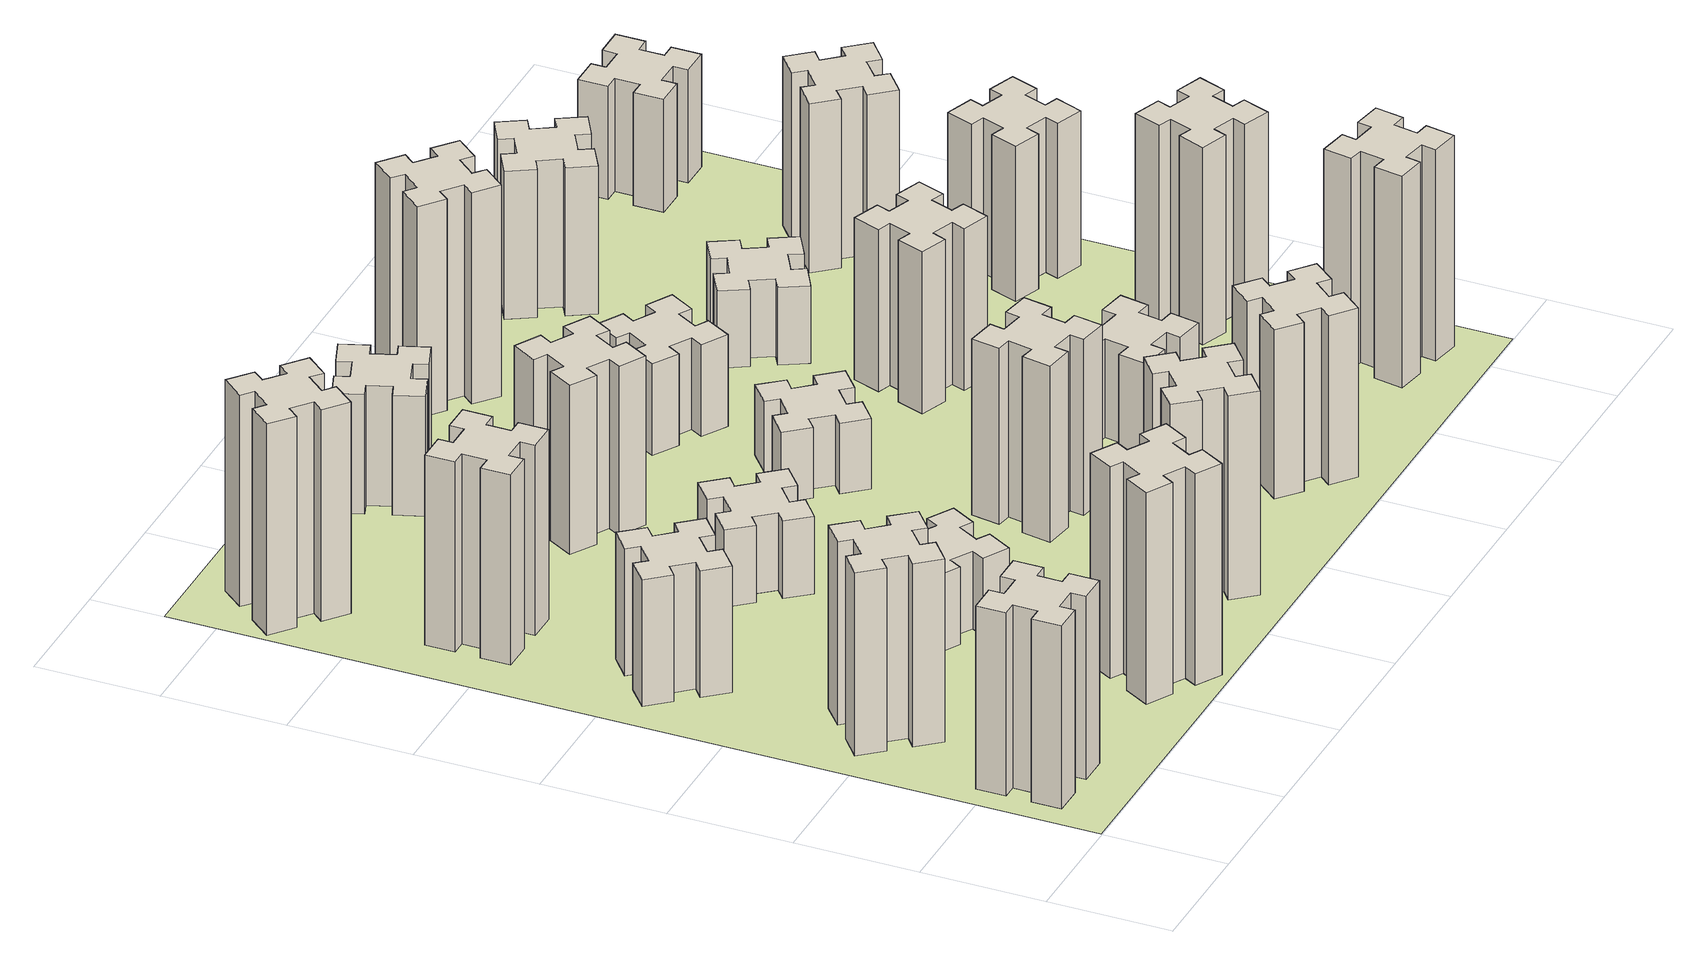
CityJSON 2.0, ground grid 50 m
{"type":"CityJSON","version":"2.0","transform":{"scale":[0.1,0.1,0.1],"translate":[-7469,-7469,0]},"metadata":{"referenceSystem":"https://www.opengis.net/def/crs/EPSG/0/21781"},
"CityObjects":{
"building1":{"type":"Building","attributes":{"class":"1000","function":"1000","usage":"1000","yearOfConstruction":2016,"roofType":"1000","measuredHeight":78,"storeysAboveGround":30,"storeysBelowGround":0},"geometry":[{"type":"Solid","lod":"1","boundaries":[[[[0,1,2,3,4,5,6,7,8,9,10,11,12,13,14,15,16,17,18,19]],[[17,16,20,21]],[[16,15,22,20]],[[15,14,23,22]],[[14,13,24,23]],[[13,12,25,24]],[[12,11,26,25]],[[11,10,27,26]],[[10,9,28,27]],[[9,8,29,28]],[[8,7,30,29]],[[7,6,31,30]],[[6,5,32,31]],[[5,4,33,32]],[[4,3,34,33]],[[3,2,35,34]],[[2,1,36,35]],[[1,0,37,36]],[[0,19,38,37]],[[19,18,39,38]],[[18,17,21,39]],[[24,25,26,27,28,29,30,31,32,33,34,35,36,37,38,39,21,20,22,23]]]]}]},
"building2":{"type":"Building","attributes":{"class":"1000","function":"1000","usage":"1000","yearOfConstruction":2016,"roofType":"1000","measuredHeight":78,"storeysAboveGround":30,"storeysBelowGround":0},"geometry":[{"type":"Solid","lod":"1","boundaries":[[[[40,41,42,43,44,45,46,47,48,49,50,51,52,53,54,55,56,57,58,59]],[[57,56,60,61]],[[56,55,62,60]],[[55,54,63,62]],[[54,53,64,63]],[[53,52,65,64]],[[52,51,66,65]],[[51,50,67,66]],[[50,49,68,67]],[[49,48,69,68]],[[48,47,70,69]],[[47,46,71,70]],[[46,45,72,71]],[[45,44,73,72]],[[44,43,74,73]],[[43,42,75,74]],[[42,41,76,75]],[[41,40,77,76]],[[40,59,78,77]],[[59,58,79,78]],[[58,57,61,79]],[[64,65,66,67,68,69,70,71,72,73,74,75,76,77,78,79,61,60,62,63]]]]}]},
"building3":{"type":"Building","attributes":{"class":"1000","function":"1000","usage":"1000","yearOfConstruction":2016,"roofType":"1000","measuredHeight":54,"storeysAboveGround":30,"storeysBelowGround":0},"geometry":[{"type":"Solid","lod":"1","boundaries":[[[[80,81,82,83,84,85,86,87,88,89,90,91,92,93,94,95,96,97,98,99]],[[97,96,100,101]],[[96,95,102,100]],[[95,94,103,102]],[[94,93,104,103]],[[93,92,105,104]],[[92,91,106,105]],[[91,90,107,106]],[[90,89,108,107]],[[89,88,109,108]],[[88,87,110,109]],[[87,86,111,110]],[[86,85,112,111]],[[85,84,113,112]],[[84,83,114,113]],[[83,82,115,114]],[[82,81,116,115]],[[81,80,117,116]],[[80,99,118,117]],[[99,98,119,118]],[[98,97,101,119]],[[104,105,106,107,108,109,110,111,112,113,114,115,116,117,118,119,101,100,102,103]]]]}]},
"building4":{"type":"Building","attributes":{"class":"1000","function":"1000","usage":"1000","yearOfConstruction":2016,"roofType":"1000","measuredHeight":81,"storeysAboveGround":30,"storeysBelowGround":0},"geometry":[{"type":"Solid","lod":"1","boundaries":[[[[120,121,122,123,124,125,126,127,128,129,130,131,132,133,134,135,136,137,138,139]],[[137,136,140,141]],[[136,135,142,140]],[[135,134,143,142]],[[134,133,144,143]],[[133,132,145,144]],[[132,131,146,145]],[[131,130,147,146]],[[130,129,148,147]],[[129,128,149,148]],[[128,127,150,149]],[[127,126,151,150]],[[126,125,152,151]],[[125,124,153,152]],[[124,123,154,153]],[[123,122,155,154]],[[122,121,156,155]],[[121,120,157,156]],[[120,139,158,157]],[[139,138,159,158]],[[138,137,141,159]],[[144,145,146,147,148,149,150,151,152,153,154,155,156,157,158,159,141,140,142,143]]]]}]},
"building5":{"type":"Building","attributes":{"class":"1000","function":"1000","usage":"1000","yearOfConstruction":2016,"roofType":"1000","measuredHeight":90,"storeysAboveGround":30,"storeysBelowGround":0},"geometry":[{"type":"Solid","lod":"1","boundaries":[[[[160,161,162,163,164,165,166,167,168,169,170,171,172,173,174,175,176,177,178,179]],[[177,176,180,181]],[[176,175,182,180]],[[175,174,183,182]],[[174,173,184,183]],[[173,172,185,184]],[[172,171,186,185]],[[171,170,187,186]],[[170,169,188,187]],[[169,168,189,188]],[[168,167,190,189]],[[167,166,191,190]],[[166,165,192,191]],[[165,164,193,192]],[[164,163,194,193]],[[163,162,195,194]],[[162,161,196,195]],[[161,160,197,196]],[[160,179,198,197]],[[179,178,199,198]],[[178,177,181,199]],[[184,185,186,187,188,189,190,191,192,193,194,195,196,197,198,199,181,180,182,183]]]]}]},
"building6":{"type":"Building","attributes":{"class":"1000","function":"1000","usage":"1000","yearOfConstruction":2016,"roofType":"1000","measuredHeight":90,"storeysAboveGround":30,"storeysBelowGround":0},"geometry":[{"type":"Solid","lod":"1","boundaries":[[[[200,201,202,203,204,205,206,207,208,209,210,211,212,213,214,215,216,217,218,219]],[[217,216,220,221]],[[216,215,222,220]],[[215,214,223,222]],[[214,213,224,223]],[[213,212,225,224]],[[212,211,226,225]],[[211,210,227,226]],[[210,209,228,227]],[[209,208,229,228]],[[208,207,230,229]],[[207,206,231,230]],[[206,205,232,231]],[[205,204,233,232]],[[204,203,234,233]],[[203,202,235,234]],[[202,201,236,235]],[[201,200,237,236]],[[200,219,238,237]],[[219,218,239,238]],[[218,217,221,239]],[[224,225,226,227,228,229,230,231,232,233,234,235,236,237,238,239,221,220,222,223]]]]}]},
"building7":{"type":"Building","attributes":{"class":"1000","function":"1000","usage":"1000","yearOfConstruction":2016,"roofType":"1000","measuredHeight":33,"storeysAboveGround":30,"storeysBelowGround":0},"geometry":[{"type":"Solid","lod":"1","boundaries":[[[[240,241,242,243,244,245,246,247,248,249,250,251,252,253,254,255,256,257,258,259]],[[257,256,260,261]],[[256,255,262,260]],[[255,254,263,262]],[[254,253,264,263]],[[253,252,265,264]],[[252,251,266,265]],[[251,250,267,266]],[[250,249,268,267]],[[249,248,269,268]],[[248,247,270,269]],[[247,246,271,270]],[[246,245,272,271]],[[245,244,273,272]],[[244,243,274,273]],[[243,242,275,274]],[[242,241,276,275]],[[241,240,277,276]],[[240,259,278,277]],[[259,258,279,278]],[[258,257,261,279]],[[264,265,266,267,268,269,270,271,272,273,274,275,276,277,278,279,261,260,262,263]]]]}]},
"building8":{"type":"Building","attributes":{"class":"1000","function":"1000","usage":"1000","yearOfConstruction":2016,"roofType":"1000","measuredHeight":33,"storeysAboveGround":30,"storeysBelowGround":0},"geometry":[{"type":"Solid","lod":"1","boundaries":[[[[280,281,282,283,284,285,286,287,288,289,290,291,292,293,294,295,296,297,298,299]],[[297,296,300,301]],[[296,295,302,300]],[[295,294,303,302]],[[294,293,304,303]],[[293,292,305,304]],[[292,291,306,305]],[[291,290,307,306]],[[290,289,308,307]],[[289,288,309,308]],[[288,287,310,309]],[[287,286,311,310]],[[286,285,312,311]],[[285,284,313,312]],[[284,283,314,313]],[[283,282,315,314]],[[282,281,316,315]],[[281,280,317,316]],[[280,299,318,317]],[[299,298,319,318]],[[298,297,301,319]],[[304,305,306,307,308,309,310,311,312,313,314,315,316,317,318,319,301,300,302,303]]]]}]},
"building9":{"type":"Building","attributes":{"class":"1000","function":"1000","usage":"1000","yearOfConstruction":2016,"roofType":"1000","measuredHeight":87,"storeysAboveGround":30,"storeysBelowGround":0},"geometry":[{"type":"Solid","lod":"1","boundaries":[[[[320,321,322,323,324,325,326,327,328,329,330,331,332,333,334,335,336,337,338,339]],[[337,336,340,341]],[[336,335,342,340]],[[335,334,343,342]],[[334,333,344,343]],[[333,332,345,344]],[[332,331,346,345]],[[331,330,347,346]],[[330,329,348,347]],[[329,328,349,348]],[[328,327,350,349]],[[327,326,351,350]],[[326,325,352,351]],[[325,324,353,352]],[[324,323,354,353]],[[323,322,355,354]],[[322,321,356,355]],[[321,320,357,356]],[[320,339,358,357]],[[339,338,359,358]],[[338,337,341,359]],[[344,345,346,347,348,349,350,351,352,353,354,355,356,357,358,359,341,340,342,343]]]]}]},
"building10":{"type":"Building","attributes":{"class":"1000","function":"1000","usage":"1000","yearOfConstruction":2016,"roofType":"1000","measuredHeight":72,"storeysAboveGround":30,"storeysBelowGround":0},"geometry":[{"type":"Solid","lod":"1","boundaries":[[[[360,361,362,363,364,365,366,367,368,369,370,371,372,373,374,375,376,377,378,379]],[[377,376,380,381]],[[376,375,382,380]],[[375,374,383,382]],[[374,373,384,383]],[[373,372,385,384]],[[372,371,386,385]],[[371,370,387,386]],[[370,369,388,387]],[[369,368,389,388]],[[368,367,390,389]],[[367,366,391,390]],[[366,365,392,391]],[[365,364,393,392]],[[364,363,394,393]],[[363,362,395,394]],[[362,361,396,395]],[[361,360,397,396]],[[360,379,398,397]],[[379,378,399,398]],[[378,377,381,399]],[[384,385,386,387,388,389,390,391,392,393,394,395,396,397,398,399,381,380,382,383]]]]}]},
"building11":{"type":"Building","attributes":{"class":"1000","function":"1000","usage":"1000","yearOfConstruction":2016,"roofType":"1000","measuredHeight":51,"storeysAboveGround":30,"storeysBelowGround":0},"geometry":[{"type":"Solid","lod":"1","boundaries":[[[[400,401,402,403,404,405,406,407,408,409,410,411,412,413,414,415,416,417,418,419]],[[417,416,420,421]],[[416,415,422,420]],[[415,414,423,422]],[[414,413,424,423]],[[413,412,425,424]],[[412,411,426,425]],[[411,410,427,426]],[[410,409,428,427]],[[409,408,429,428]],[[408,407,430,429]],[[407,406,431,430]],[[406,405,432,431]],[[405,404,433,432]],[[404,403,434,433]],[[403,402,435,434]],[[402,401,436,435]],[[401,400,437,436]],[[400,419,438,437]],[[419,418,439,438]],[[418,417,421,439]],[[424,425,426,427,428,429,430,431,432,433,434,435,436,437,438,439,421,420,422,423]]]]}]},
"building12":{"type":"Building","attributes":{"class":"1000","function":"1000","usage":"1000","yearOfConstruction":2016,"roofType":"1000","measuredHeight":75,"storeysAboveGround":30,"storeysBelowGround":0},"geometry":[{"type":"Solid","lod":"1","boundaries":[[[[440,441,442,443,444,445,446,447,448,449,450,451,452,453,454,455,456,457,458,459]],[[457,456,460,461]],[[456,455,462,460]],[[455,454,463,462]],[[454,453,464,463]],[[453,452,465,464]],[[452,451,466,465]],[[451,450,467,466]],[[450,449,468,467]],[[449,448,469,468]],[[448,447,470,469]],[[447,446,471,470]],[[446,445,472,471]],[[445,444,473,472]],[[444,443,474,473]],[[443,442,475,474]],[[442,441,476,475]],[[441,440,477,476]],[[440,459,478,477]],[[459,458,479,478]],[[458,457,461,479]],[[464,465,466,467,468,469,470,471,472,473,474,475,476,477,478,479,461,460,462,463]]]]}]},
"building13":{"type":"Building","attributes":{"class":"1000","function":"1000","usage":"1000","yearOfConstruction":2016,"roofType":"1000","measuredHeight":30,"storeysAboveGround":30,"storeysBelowGround":0},"geometry":[{"type":"Solid","lod":"1","boundaries":[[[[480,481,482,483,484,485,486,487,488,489,490,491,492,493,494,495,496,497,498,499]],[[497,496,500,501]],[[496,495,502,500]],[[495,494,503,502]],[[494,493,504,503]],[[493,492,505,504]],[[492,491,506,505]],[[491,490,507,506]],[[490,489,508,507]],[[489,488,509,508]],[[488,487,510,509]],[[487,486,511,510]],[[486,485,512,511]],[[485,484,513,512]],[[484,483,514,513]],[[483,482,515,514]],[[482,481,516,515]],[[481,480,517,516]],[[480,499,518,517]],[[499,498,519,518]],[[498,497,501,519]],[[504,505,506,507,508,509,510,511,512,513,514,515,516,517,518,519,501,500,502,503]]]]}]},
"building14":{"type":"Building","attributes":{"class":"1000","function":"1000","usage":"1000","yearOfConstruction":2016,"roofType":"1000","measuredHeight":72,"storeysAboveGround":30,"storeysBelowGround":0},"geometry":[{"type":"Solid","lod":"1","boundaries":[[[[520,521,522,523,524,525,526,527,528,529,530,531,532,533,534,535,536,537,538,539]],[[537,536,540,541]],[[536,535,542,540]],[[535,534,543,542]],[[534,533,544,543]],[[533,532,545,544]],[[532,531,546,545]],[[531,530,547,546]],[[530,529,548,547]],[[529,528,549,548]],[[528,527,550,549]],[[527,526,551,550]],[[526,525,552,551]],[[525,524,553,552]],[[524,523,554,553]],[[523,522,555,554]],[[522,521,556,555]],[[521,520,557,556]],[[520,539,558,557]],[[539,538,559,558]],[[538,537,541,559]],[[544,545,546,547,548,549,550,551,552,553,554,555,556,557,558,559,541,540,542,543]]]]}]},
"building15":{"type":"Building","attributes":{"class":"1000","function":"1000","usage":"1000","yearOfConstruction":2016,"roofType":"1000","measuredHeight":39,"storeysAboveGround":30,"storeysBelowGround":0},"geometry":[{"type":"Solid","lod":"1","boundaries":[[[[560,561,562,563,564,565,566,567,568,569,570,571,572,573,574,575,576,577,578,579]],[[577,576,580,581]],[[576,575,582,580]],[[575,574,583,582]],[[574,573,584,583]],[[573,572,585,584]],[[572,571,586,585]],[[571,570,587,586]],[[570,569,588,587]],[[569,568,589,588]],[[568,567,590,589]],[[567,566,591,590]],[[566,565,592,591]],[[565,564,593,592]],[[564,563,594,593]],[[563,562,595,594]],[[562,561,596,595]],[[561,560,597,596]],[[560,579,598,597]],[[579,578,599,598]],[[578,577,581,599]],[[584,585,586,587,588,589,590,591,592,593,594,595,596,597,598,599,581,580,582,583]]]]}]},
"building16":{"type":"Building","attributes":{"class":"1000","function":"1000","usage":"1000","yearOfConstruction":2016,"roofType":"1000","measuredHeight":90,"storeysAboveGround":30,"storeysBelowGround":0},"geometry":[{"type":"Solid","lod":"1","boundaries":[[[[600,601,602,603,604,605,606,607,608,609,610,611,612,613,614,615,616,617,618,619]],[[617,616,620,621]],[[616,615,622,620]],[[615,614,623,622]],[[614,613,624,623]],[[613,612,625,624]],[[612,611,626,625]],[[611,610,627,626]],[[610,609,628,627]],[[609,608,629,628]],[[608,607,630,629]],[[607,606,631,630]],[[606,605,632,631]],[[605,604,633,632]],[[604,603,634,633]],[[603,602,635,634]],[[602,601,636,635]],[[601,600,637,636]],[[600,619,638,637]],[[619,618,639,638]],[[618,617,621,639]],[[624,625,626,627,628,629,630,631,632,633,634,635,636,637,638,639,621,620,622,623]]]]}]},
"building17":{"type":"Building","attributes":{"class":"1000","function":"1000","usage":"1000","yearOfConstruction":2016,"roofType":"1000","measuredHeight":42,"storeysAboveGround":30,"storeysBelowGround":0},"geometry":[{"type":"Solid","lod":"1","boundaries":[[[[640,641,642,643,644,645,646,647,648,649,650,651,652,653,654,655,656,657,658,659]],[[657,656,660,661]],[[656,655,662,660]],[[655,654,663,662]],[[654,653,664,663]],[[653,652,665,664]],[[652,651,666,665]],[[651,650,667,666]],[[650,649,668,667]],[[649,648,669,668]],[[648,647,670,669]],[[647,646,671,670]],[[646,645,672,671]],[[645,644,673,672]],[[644,643,674,673]],[[643,642,675,674]],[[642,641,676,675]],[[641,640,677,676]],[[640,659,678,677]],[[659,658,679,678]],[[658,657,661,679]],[[664,665,666,667,668,669,670,671,672,673,674,675,676,677,678,679,661,660,662,663]]]]}]},
"building18":{"type":"Building","attributes":{"class":"1000","function":"1000","usage":"1000","yearOfConstruction":2016,"roofType":"1000","measuredHeight":69,"storeysAboveGround":30,"storeysBelowGround":0},"geometry":[{"type":"Solid","lod":"1","boundaries":[[[[680,681,682,683,684,685,686,687,688,689,690,691,692,693,694,695,696,697,698,699]],[[697,696,700,701]],[[696,695,702,700]],[[695,694,703,702]],[[694,693,704,703]],[[693,692,705,704]],[[692,691,706,705]],[[691,690,707,706]],[[690,689,708,707]],[[689,688,709,708]],[[688,687,710,709]],[[687,686,711,710]],[[686,685,712,711]],[[685,684,713,712]],[[684,683,714,713]],[[683,682,715,714]],[[682,681,716,715]],[[681,680,717,716]],[[680,699,718,717]],[[699,698,719,718]],[[698,697,701,719]],[[704,705,706,707,708,709,710,711,712,713,714,715,716,717,718,719,701,700,702,703]]]]}]},
"building19":{"type":"Building","attributes":{"class":"1000","function":"1000","usage":"1000","yearOfConstruction":2016,"roofType":"1000","measuredHeight":33,"storeysAboveGround":30,"storeysBelowGround":0},"geometry":[{"type":"Solid","lod":"1","boundaries":[[[[720,721,722,723,724,725,726,727,728,729,730,731,732,733,734,735,736,737,738,739]],[[737,736,740,741]],[[736,735,742,740]],[[735,734,743,742]],[[734,733,744,743]],[[733,732,745,744]],[[732,731,746,745]],[[731,730,747,746]],[[730,729,748,747]],[[729,728,749,748]],[[728,727,750,749]],[[727,726,751,750]],[[726,725,752,751]],[[725,724,753,752]],[[724,723,754,753]],[[723,722,755,754]],[[722,721,756,755]],[[721,720,757,756]],[[720,739,758,757]],[[739,738,759,758]],[[738,737,741,759]],[[744,745,746,747,748,749,750,751,752,753,754,755,756,757,758,759,741,740,742,743]]]]}]},
"building20":{"type":"Building","attributes":{"class":"1000","function":"1000","usage":"1000","yearOfConstruction":2016,"roofType":"1000","measuredHeight":90,"storeysAboveGround":30,"storeysBelowGround":0},"geometry":[{"type":"Solid","lod":"1","boundaries":[[[[760,761,762,763,764,765,766,767,768,769,770,771,772,773,774,775,776,777,778,779]],[[777,776,780,781]],[[776,775,782,780]],[[775,774,783,782]],[[774,773,784,783]],[[773,772,785,784]],[[772,771,786,785]],[[771,770,787,786]],[[770,769,788,787]],[[769,768,789,788]],[[768,767,790,789]],[[767,766,791,790]],[[766,765,792,791]],[[765,764,793,792]],[[764,763,794,793]],[[763,762,795,794]],[[762,761,796,795]],[[761,760,797,796]],[[760,779,798,797]],[[779,778,799,798]],[[778,777,781,799]],[[784,785,786,787,788,789,790,791,792,793,794,795,796,797,798,799,781,780,782,783]]]]}]},
"building21":{"type":"Building","attributes":{"class":"1000","function":"1000","usage":"1000","yearOfConstruction":2016,"roofType":"1000","measuredHeight":63,"storeysAboveGround":30,"storeysBelowGround":0},"geometry":[{"type":"Solid","lod":"1","boundaries":[[[[800,801,802,803,804,805,806,807,808,809,810,811,812,813,814,815,816,817,818,819]],[[817,816,820,821]],[[816,815,822,820]],[[815,814,823,822]],[[814,813,824,823]],[[813,812,825,824]],[[812,811,826,825]],[[811,810,827,826]],[[810,809,828,827]],[[809,808,829,828]],[[808,807,830,829]],[[807,806,831,830]],[[806,805,832,831]],[[805,804,833,832]],[[804,803,834,833]],[[803,802,835,834]],[[802,801,836,835]],[[801,800,837,836]],[[800,819,838,837]],[[819,818,839,838]],[[818,817,821,839]],[[824,825,826,827,828,829,830,831,832,833,834,835,836,837,838,839,821,820,822,823]]]]}]},
"building22":{"type":"Building","attributes":{"class":"1000","function":"1000","usage":"1000","yearOfConstruction":2016,"roofType":"1000","measuredHeight":84,"storeysAboveGround":30,"storeysBelowGround":0},"geometry":[{"type":"Solid","lod":"1","boundaries":[[[[840,841,842,843,844,845,846,847,848,849,850,851,852,853,854,855,856,857,858,859]],[[857,856,860,861]],[[856,855,862,860]],[[855,854,863,862]],[[854,853,864,863]],[[853,852,865,864]],[[852,851,866,865]],[[851,850,867,866]],[[850,849,868,867]],[[849,848,869,868]],[[848,847,870,869]],[[847,846,871,870]],[[846,845,872,871]],[[845,844,873,872]],[[844,843,874,873]],[[843,842,875,874]],[[842,841,876,875]],[[841,840,877,876]],[[840,859,878,877]],[[859,858,879,878]],[[858,857,861,879]],[[864,865,866,867,868,869,870,871,872,873,874,875,876,877,878,879,861,860,862,863]]]]}]},
"building23":{"type":"Building","attributes":{"class":"1000","function":"1000","usage":"1000","yearOfConstruction":2016,"roofType":"1000","measuredHeight":66,"storeysAboveGround":30,"storeysBelowGround":0},"geometry":[{"type":"Solid","lod":"1","boundaries":[[[[880,881,882,883,884,885,886,887,888,889,890,891,892,893,894,895,896,897,898,899]],[[897,896,900,901]],[[896,895,902,900]],[[895,894,903,902]],[[894,893,904,903]],[[893,892,905,904]],[[892,891,906,905]],[[891,890,907,906]],[[890,889,908,907]],[[889,888,909,908]],[[888,887,910,909]],[[887,886,911,910]],[[886,885,912,911]],[[885,884,913,912]],[[884,883,914,913]],[[883,882,915,914]],[[882,881,916,915]],[[881,880,917,916]],[[880,899,918,917]],[[899,898,919,918]],[[898,897,901,919]],[[904,905,906,907,908,909,910,911,912,913,914,915,916,917,918,919,901,900,902,903]]]]}]},
"building24":{"type":"Building","attributes":{"class":"1000","function":"1000","usage":"1000","yearOfConstruction":2016,"roofType":"1000","measuredHeight":72,"storeysAboveGround":30,"storeysBelowGround":0},"geometry":[{"type":"Solid","lod":"1","boundaries":[[[[920,921,922,923,924,925,926,927,928,929,930,931,932,933,934,935,936,937,938,939]],[[937,936,940,941]],[[936,935,942,940]],[[935,934,943,942]],[[934,933,944,943]],[[933,932,945,944]],[[932,931,946,945]],[[931,930,947,946]],[[930,929,948,947]],[[929,928,949,948]],[[928,927,950,949]],[[927,926,951,950]],[[926,925,952,951]],[[925,924,953,952]],[[924,923,954,953]],[[923,922,955,954]],[[922,921,956,955]],[[921,920,957,956]],[[920,939,958,957]],[[939,938,959,958]],[[938,937,941,959]],[[944,945,946,947,948,949,950,951,952,953,954,955,956,957,958,959,941,940,942,943]]]]}]},
"building25":{"type":"Building","attributes":{"class":"1000","function":"1000","usage":"1000","yearOfConstruction":2016,"roofType":"1000","measuredHeight":48,"storeysAboveGround":30,"storeysBelowGround":0},"geometry":[{"type":"Solid","lod":"1","boundaries":[[[[960,961,962,963,964,965,966,967,968,969,970,971,972,973,974,975,976,977,978,979]],[[977,976,980,981]],[[976,975,982,980]],[[975,974,983,982]],[[974,973,984,983]],[[973,972,985,984]],[[972,971,986,985]],[[971,970,987,986]],[[970,969,988,987]],[[969,968,989,988]],[[968,967,990,989]],[[967,966,991,990]],[[966,965,992,991]],[[965,964,993,992]],[[964,963,994,993]],[[963,962,995,994]],[[962,961,996,995]],[[961,960,997,996]],[[960,979,998,997]],[[979,978,999,998]],[[978,977,981,999]],[[984,985,986,987,988,989,990,991,992,993,994,995,996,997,998,999,981,980,982,983]]]]}]},
"landuse1":{"type":"LandUse","attributes":{"name":"plot1","function":"1010"},"geometry":[{"type":"MultiSurface","lod":"1","boundaries":[[[1000,1001,1002,1003]]]}]}
},
"vertices":[
[165,425,0],[165,325,0],[105,325,0],[105,205,0],[225,205,0],[225,265,0],[325,265,0],[325,205,0],[445,205,0],[445,325,0],[385,325,0],[385,425,0],[445,425,0],[445,545,0],[325,545,0],[325,485,0],[225,485,0],[225,545,0],[105,545,0],[105,425,0],[225,485,780],[225,545,780],[325,485,780],[325,545,780],[445,545,780],[445,425,780],[385,425,780],[385,325,780],[445,325,780],[445,205,780],[325,205,780],[325,265,780],[225,265,780],[225,205,780],[105,205,780],[105,325,780],[165,325,780],[165,425,780],[105,425,780],[105,545,780],
[492,1048,0],[427,1124,0],[473,1163,0],[396,1255,0],[304,1178,0],[343,1132,0],[266,1067,0],[228,1113,0],[136,1036,0],[213,944,0],[259,983,0],[323,906,0],[277,868,0],[354,776,0],[446,853,0],[408,899,0],[484,963,0],[523,917,0],[615,994,0],[538,1086,0],[484,963,780],[523,917,780],[408,899,780],[446,853,780],[354,776,780],[277,868,780],[323,906,780],[259,983,780],[213,944,780],[136,1036,780],[228,1113,780],[266,1067,780],[343,1132,780],[304,1178,780],[396,1255,780],[473,1163,780],[427,1124,780],[492,1048,780],[538,1086,780],[615,994,780],
[492,1888,0],[427,1964,0],[473,2003,0],[396,2095,0],[304,2018,0],[343,1972,0],[266,1907,0],[228,1953,0],[136,1876,0],[213,1784,0],[259,1823,0],[323,1746,0],[277,1708,0],[354,1616,0],[446,1693,0],[408,1739,0],[484,1803,0],[523,1757,0],[615,1834,0],[538,1926,0],[484,1803,540],[523,1757,540],[408,1739,540],[446,1693,540],[354,1616,540],[277,1708,540],[323,1746,540],[259,1823,540],[213,1784,540],[136,1876,540],[228,1953,540],[266,1907,540],[343,1972,540],[304,2018,540],[396,2095,540],[473,2003,540],[427,1964,540],[492,1888,540],[538,1926,540],[615,1834,540],
[485,2545,0],[485,2645,0],[545,2645,0],[545,2765,0],[425,2765,0],[425,2705,0],[325,2705,0],[325,2765,0],[205,2765,0],[205,2645,0],[265,2645,0],[265,2545,0],[205,2545,0],[205,2425,0],[325,2425,0],[325,2485,0],[425,2485,0],[425,2425,0],[545,2425,0],[545,2545,0],[425,2485,810],[425,2425,810],[325,2485,810],[325,2425,810],[205,2425,810],[205,2545,810],[265,2545,810],[265,2645,810],[205,2645,810],[205,2765,810],[325,2765,810],[325,2705,810],[425,2705,810],[425,2765,810],[545,2765,810],[545,2645,810],[485,2645,810],[485,2545,810],[545,2545,810],[545,2425,810],
[1214,346,0],[1127,396,0],[1157,448,0],[1053,508,0],[993,404,0],[1045,374,0],[995,287,0],[943,317,0],[883,213,0],[987,153,0],[1017,205,0],[1104,155,0],[1074,103,0],[1178,43,0],[1238,147,0],[1186,177,0],[1236,264,0],[1288,234,0],[1348,338,0],[1244,398,0],[1236,264,900],[1288,234,900],[1186,177,900],[1238,147,900],[1178,43,900],[1074,103,900],[1104,155,900],[1017,205,900],[987,153,900],[883,213,900],[943,317,900],[995,287,900],[1045,374,900],[993,404,900],[1053,508,900],[1157,448,900],[1127,396,900],[1214,346,900],[1244,398,900],[1348,338,900],
[384,3387,0],[308,3452,0],[346,3498,0],[254,3575,0],[177,3483,0],[223,3444,0],[159,3368,0],[113,3406,0],[36,3314,0],[128,3237,0],[166,3283,0],[243,3219,0],[204,3173,0],[296,3096,0],[373,3188,0],[327,3226,0],[392,3303,0],[438,3264,0],[515,3356,0],[423,3433,0],[392,3303,900],[438,3264,900],[327,3226,900],[373,3188,900],[296,3096,900],[204,3173,900],[243,3219,900],[166,3283,900],[128,3237,900],[36,3314,900],[113,3406,900],[159,3368,900],[223,3444,900],[177,3483,900],[254,3575,900],[346,3498,900],[308,3452,900],[384,3387,900],[423,3433,900],[515,3356,900],
[1186,1017,0],[1236,1104,0],[1288,1074,0],[1348,1178,0],[1244,1238,0],[1214,1186,0],[1127,1236,0],[1157,1288,0],[1053,1348,0],[993,1244,0],[1045,1214,0],[995,1127,0],[943,1157,0],[883,1053,0],[987,993,0],[1017,1045,0],[1104,995,0],[1074,943,0],[1178,883,0],[1238,987,0],[1104,995,330],[1074,943,330],[1017,1045,330],[987,993,330],[883,1053,330],[943,1157,330],[995,1127,330],[1045,1214,330],[993,1244,330],[1053,1348,330],[1157,1288,330],[1127,1236,330],[1214,1186,330],[1244,1238,330],[1348,1178,330],[1288,1074,330],[1236,1104,330],[1186,1017,330],[1238,987,330],[1178,883,330],
[1083,1972,0],[1006,1907,0],[968,1953,0],[876,1876,0],[953,1784,0],[999,1823,0],[1063,1746,0],[1017,1708,0],[1094,1616,0],[1186,1693,0],[1148,1739,0],[1224,1803,0],[1263,1757,0],[1355,1834,0],[1278,1926,0],[1232,1888,0],[1167,1964,0],[1213,2003,0],[1136,2095,0],[1044,2018,0],[1167,1964,330],[1213,2003,330],[1232,1888,330],[1278,1926,330],[1355,1834,330],[1263,1757,330],[1224,1803,330],[1148,1739,330],[1186,1693,330],[1094,1616,330],[1017,1708,330],[1063,1746,330],[999,1823,330],[953,1784,330],[876,1876,330],[968,1953,330],[1006,1907,330],[1083,1972,330],[1044,2018,330],[1136,2095,330],
[1639,343,0],[1703,266,0],[1657,228,0],[1734,136,0],[1826,213,0],[1788,259,0],[1864,323,0],[1903,277,0],[1995,354,0],[1918,446,0],[1872,408,0],[1807,484,0],[1853,523,0],[1776,615,0],[1684,538,0],[1723,492,0],[1646,427,0],[1608,473,0],[1516,396,0],[1593,304,0],[1646,427,870],[1608,473,870],[1723,492,870],[1684,538,870],[1776,615,870],[1853,523,870],[1807,484,870],[1872,408,870],[1918,446,870],[1995,354,870],[1903,277,870],[1864,323,870],[1788,259,870],[1826,213,870],[1734,136,870],[1657,228,870],[1703,266,870],[1639,343,870],[1593,304,870],[1516,396,870],
[1314,2666,0],[1227,2716,0],[1257,2768,0],[1153,2828,0],[1093,2724,0],[1145,2694,0],[1095,2607,0],[1043,2637,0],[983,2533,0],[1087,2473,0],[1117,2525,0],[1204,2475,0],[1174,2423,0],[1278,2363,0],[1338,2467,0],[1286,2497,0],[1336,2584,0],[1388,2554,0],[1448,2658,0],[1344,2718,0],[1336,2584,720],[1388,2554,720],[1286,2497,720],[1338,2467,720],[1278,2363,720],[1174,2423,720],[1204,2475,720],[1117,2525,720],[1087,2473,720],[983,2533,720],[1043,2637,720],[1095,2607,720],[1145,2694,720],[1093,2724,720],[1153,2828,720],[1257,2768,720],[1227,2716,720],[1314,2666,720],[1344,2718,720],[1448,2658,720],
[1125,3456,0],[1031,3422,0],[1010,3478,0],[897,3437,0],[939,3324,0],[995,3345,0],[1029,3251,0],[973,3230,0],[1014,3117,0],[1127,3159,0],[1106,3215,0],[1200,3249,0],[1220,3193,0],[1333,3234,0],[1292,3347,0],[1236,3326,0],[1202,3420,0],[1258,3440,0],[1217,3553,0],[1104,3512,0],[1202,3420,510],[1258,3440,510],[1236,3326,510],[1292,3347,510],[1333,3234,510],[1220,3193,510],[1200,3249,510],[1106,3215,510],[1127,3159,510],[1014,3117,510],[973,3230,510],[1029,3251,510],[995,3345,510],[939,3324,510],[897,3437,510],[1010,3478,510],[1031,3422,510],[1125,3456,510],[1104,3512,510],[1217,3553,510],
[2055,1047,0],[2072,1145,0],[2131,1135,0],[2152,1253,0],[2034,1274,0],[2024,1215,0],[1925,1232,0],[1936,1291,0],[1817,1312,0],[1797,1194,0],[1856,1184,0],[1838,1085,0],[1779,1096,0],[1758,977,0],[1877,957,0],[1887,1016,0],[1985,998,0],[1975,939,0],[2093,918,0],[2114,1037,0],[1985,998,750],[1975,939,750],[1887,1016,750],[1877,957,750],[1758,977,750],[1779,1096,750],[1838,1085,750],[1856,1184,750],[1797,1194,750],[1817,1312,750],[1936,1291,750],[1925,1232,750],[2024,1215,750],[2034,1274,750],[2152,1253,750],[2131,1135,750],[2072,1145,750],[2055,1047,750],[2114,1037,750],[2093,918,750],
[1972,1988,0],[1907,2064,0],[1953,2103,0],[1876,2195,0],[1784,2118,0],[1823,2072,0],[1746,2007,0],[1708,2053,0],[1616,1976,0],[1693,1884,0],[1739,1923,0],[1803,1846,0],[1757,1808,0],[1834,1716,0],[1926,1793,0],[1888,1839,0],[1964,1903,0],[2003,1857,0],[2095,1934,0],[2018,2026,0],[1964,1903,300],[2003,1857,300],[1888,1839,300],[1926,1793,300],[1834,1716,300],[1757,1808,300],[1803,1846,300],[1739,1923,300],[1693,1884,300],[1616,1976,300],[1708,2053,300],[1746,2007,300],[1823,2072,300],[1784,2118,300],[1876,2195,300],[1953,2103,300],[1907,2064,300],[1972,1988,300],[2018,2026,300],[2095,1934,300],
[2486,323,0],[2563,259,0],[2524,213,0],[2616,136,0],[2693,228,0],[2647,266,0],[2712,343,0],[2758,304,0],[2835,396,0],[2743,473,0],[2704,427,0],[2628,492,0],[2666,538,0],[2574,615,0],[2497,523,0],[2543,484,0],[2479,408,0],[2433,446,0],[2356,354,0],[2448,277,0],[2479,408,720],[2433,446,720],[2543,484,720],[2497,523,720],[2574,615,720],[2666,538,720],[2628,492,720],[2704,427,720],[2743,473,720],[2835,396,720],[2758,304,720],[2712,343,720],[2647,266,720],[2693,228,720],[2616,136,720],[2524,213,720],[2563,259,720],[2486,323,720],[2448,277,720],[2356,354,720],
[2026,2497,0],[2076,2584,0],[2128,2554,0],[2188,2658,0],[2084,2718,0],[2054,2666,0],[1967,2716,0],[1997,2768,0],[1893,2828,0],[1833,2724,0],[1885,2694,0],[1835,2607,0],[1783,2637,0],[1723,2533,0],[1827,2473,0],[1857,2525,0],[1944,2475,0],[1914,2423,0],[2018,2363,0],[2078,2467,0],[1944,2475,390],[1914,2423,390],[1857,2525,390],[1827,2473,390],[1723,2533,390],[1783,2637,390],[1835,2607,390],[1885,2694,390],[1833,2724,390],[1893,2828,390],[1997,2768,390],[1967,2716,390],[2054,2666,390],[2084,2718,390],[2188,2658,390],[2128,2554,390],[2076,2584,390],[2026,2497,390],[2078,2467,390],[2018,2363,390],
[1746,3383,0],[1823,3319,0],[1784,3273,0],[1876,3196,0],[1953,3288,0],[1907,3326,0],[1972,3403,0],[2018,3364,0],[2095,3456,0],[2003,3533,0],[1964,3487,0],[1888,3552,0],[1926,3598,0],[1834,3675,0],[1757,3583,0],[1803,3544,0],[1739,3468,0],[1693,3506,0],[1616,3414,0],[1708,3337,0],[1739,3468,900],[1693,3506,900],[1803,3544,900],[1757,3583,900],[1834,3675,900],[1926,3598,900],[1888,3552,900],[1964,3487,900],[2003,3533,900],[2095,3456,900],[2018,3364,900],[1972,3403,900],[1907,3326,900],[1953,3288,900],[1876,3196,900],[1784,3273,900],[1823,3319,900],[1746,3383,900],[1708,3337,900],[1616,3414,900],
[2664,1115,0],[2565,1132,0],[2576,1191,0],[2457,1212,0],[2437,1094,0],[2496,1084,0],[2478,985,0],[2419,996,0],[2398,877,0],[2517,857,0],[2527,916,0],[2625,898,0],[2615,839,0],[2733,818,0],[2754,937,0],[2695,947,0],[2712,1045,0],[2771,1035,0],[2792,1153,0],[2674,1174,0],[2712,1045,420],[2771,1035,420],[2695,947,420],[2754,937,420],[2733,818,420],[2615,839,420],[2625,898,420],[2527,916,420],[2517,857,420],[2398,877,420],[2419,996,420],[2478,985,420],[2496,1084,420],[2437,1094,420],[2457,1212,420],[2576,1191,420],[2565,1132,420],[2664,1115,420],[2674,1174,420],[2792,1153,420],
[2682,1771,0],[2716,1865,0],[2772,1844,0],[2813,1957,0],[2700,1998,0],[2680,1942,0],[2586,1976,0],[2607,2032,0],[2494,2073,0],[2453,1960,0],[2509,1940,0],[2475,1846,0],[2419,1867,0],[2377,1754,0],[2490,1713,0],[2511,1769,0],[2605,1735,0],[2584,1679,0],[2697,1637,0],[2738,1750,0],[2605,1735,690],[2584,1679,690],[2511,1769,690],[2490,1713,690],[2377,1754,690],[2419,1867,690],[2475,1846,690],[2509,1940,690],[2453,1960,690],[2494,2073,690],[2607,2032,690],[2586,1976,690],[2680,1942,690],[2700,1998,690],[2813,1957,690],[2772,1844,690],[2716,1865,690],[2682,1771,690],[2738,1750,690],[2697,1637,690],
[2475,2484,0],[2525,2397,0],[2473,2367,0],[2533,2263,0],[2637,2323,0],[2607,2375,0],[2694,2425,0],[2724,2373,0],[2828,2433,0],[2768,2537,0],[2716,2507,0],[2666,2594,0],[2718,2624,0],[2658,2728,0],[2554,2668,0],[2584,2616,0],[2497,2566,0],[2467,2618,0],[2363,2558,0],[2423,2454,0],[2497,2566,330],[2467,2618,330],[2584,2616,330],[2554,2668,330],[2658,2728,330],[2718,2624,330],[2666,2594,330],[2716,2507,330],[2768,2537,330],[2828,2433,330],[2724,2373,330],[2694,2425,330],[2607,2375,330],[2637,2323,330],[2533,2263,330],[2473,2367,330],[2525,2397,330],[2475,2484,330],[2423,2454,330],[2363,2558,330],
[3504,475,0],[3405,492,0],[3416,551,0],[3297,572,0],[3277,454,0],[3336,444,0],[3318,345,0],[3259,356,0],[3238,237,0],[3357,217,0],[3367,276,0],[3465,258,0],[3455,199,0],[3573,178,0],[3594,297,0],[3535,307,0],[3552,405,0],[3611,395,0],[3632,513,0],[3514,534,0],[3552,405,900],[3611,395,900],[3535,307,900],[3594,297,900],[3573,178,900],[3455,199,900],[3465,258,900],[3367,276,900],[3357,217,900],[3238,237,900],[3259,356,900],[3318,345,900],[3336,444,900],[3277,454,900],[3297,572,900],[3416,551,900],[3405,492,900],[3504,475,900],[3514,534,900],[3632,513,900],
[2716,3347,0],[2666,3434,0],[2718,3464,0],[2658,3568,0],[2554,3508,0],[2584,3456,0],[2497,3406,0],[2467,3458,0],[2363,3398,0],[2423,3294,0],[2475,3324,0],[2525,3237,0],[2473,3207,0],[2533,3103,0],[2637,3163,0],[2607,3215,0],[2694,3265,0],[2724,3213,0],[2828,3273,0],[2768,3377,0],[2694,3265,630],[2724,3213,630],[2607,3215,630],[2637,3163,630],[2533,3103,630],[2473,3207,630],[2525,3237,630],[2475,3324,630],[2423,3294,630],[2363,3398,630],[2467,3458,630],[2497,3406,630],[2584,3456,630],[2554,3508,630],[2658,3568,630],[2718,3464,630],[2666,3434,630],[2716,3347,630],[2768,3377,630],[2828,3273,630],
[3351,1029,0],[3445,995,0],[3424,939,0],[3537,897,0],[3578,1010,0],[3522,1031,0],[3556,1125,0],[3612,1104,0],[3653,1217,0],[3540,1258,0],[3520,1202,0],[3426,1236,0],[3447,1292,0],[3334,1333,0],[3293,1220,0],[3349,1200,0],[3315,1106,0],[3259,1127,0],[3217,1014,0],[3330,973,0],[3315,1106,840],[3259,1127,840],[3349,1200,840],[3293,1220,840],[3334,1333,840],[3447,1292,840],[3426,1236,840],[3520,1202,840],[3540,1258,840],[3653,1217,840],[3612,1104,840],[3556,1125,840],[3522,1031,840],[3578,1010,840],[3537,897,840],[3424,939,840],[3445,995,840],[3351,1029,840],[3330,973,840],[3217,1014,840],
[3520,1942,0],[3426,1976,0],[3447,2032,0],[3334,2073,0],[3293,1960,0],[3349,1940,0],[3315,1846,0],[3259,1867,0],[3217,1754,0],[3330,1713,0],[3351,1769,0],[3445,1735,0],[3424,1679,0],[3537,1637,0],[3578,1750,0],[3522,1771,0],[3556,1865,0],[3612,1844,0],[3653,1957,0],[3540,1998,0],[3556,1865,660],[3612,1844,660],[3522,1771,660],[3578,1750,660],[3537,1637,660],[3424,1679,660],[3445,1735,660],[3351,1769,660],[3330,1713,660],[3217,1754,660],[3259,1867,660],[3315,1846,660],[3349,1940,660],[3293,1960,660],[3334,2073,660],[3447,2032,660],[3426,1976,660],[3520,1942,660],[3540,1998,660],[3653,1957,660],
[3219,2463,0],[3283,2386,0],[3237,2348,0],[3314,2256,0],[3406,2333,0],[3368,2379,0],[3444,2443,0],[3483,2397,0],[3575,2474,0],[3498,2566,0],[3452,2528,0],[3387,2604,0],[3433,2643,0],[3356,2735,0],[3264,2658,0],[3303,2612,0],[3226,2547,0],[3188,2593,0],[3096,2516,0],[3173,2424,0],[3226,2547,720],[3188,2593,720],[3303,2612,720],[3264,2658,720],[3356,2735,720],[3433,2643,720],[3387,2604,720],[3452,2528,720],[3498,2566,720],[3575,2474,720],[3483,2397,720],[3444,2443,720],[3368,2379,720],[3406,2333,720],[3314,2256,720],[3237,2348,720],[3283,2386,720],[3219,2463,720],[3173,2424,720],[3096,2516,720],
[3385,3225,0],[3485,3225,0],[3485,3165,0],[3605,3165,0],[3605,3285,0],[3545,3285,0],[3545,3385,0],[3605,3385,0],[3605,3505,0],[3485,3505,0],[3485,3445,0],[3385,3445,0],[3385,3505,0],[3265,3505,0],[3265,3385,0],[3325,3385,0],[3325,3285,0],[3265,3285,0],[3265,3165,0],[3385,3165,0],[3325,3285,480],[3265,3285,480],[3325,3385,480],[3265,3385,480],[3265,3505,480],[3385,3505,480],[3385,3445,480],[3485,3445,480],[3485,3505,480],[3605,3505,480],[3605,3385,480],[3545,3385,480],[3545,3285,480],[3605,3285,480],[3605,3165,480],[3485,3165,480],[3485,3225,480],[3385,3225,480],[3385,3165,480],[3265,3165,480],
[5,3705,0],[3705,3705,0],[3705,5,0],[5,5,0]
]}
